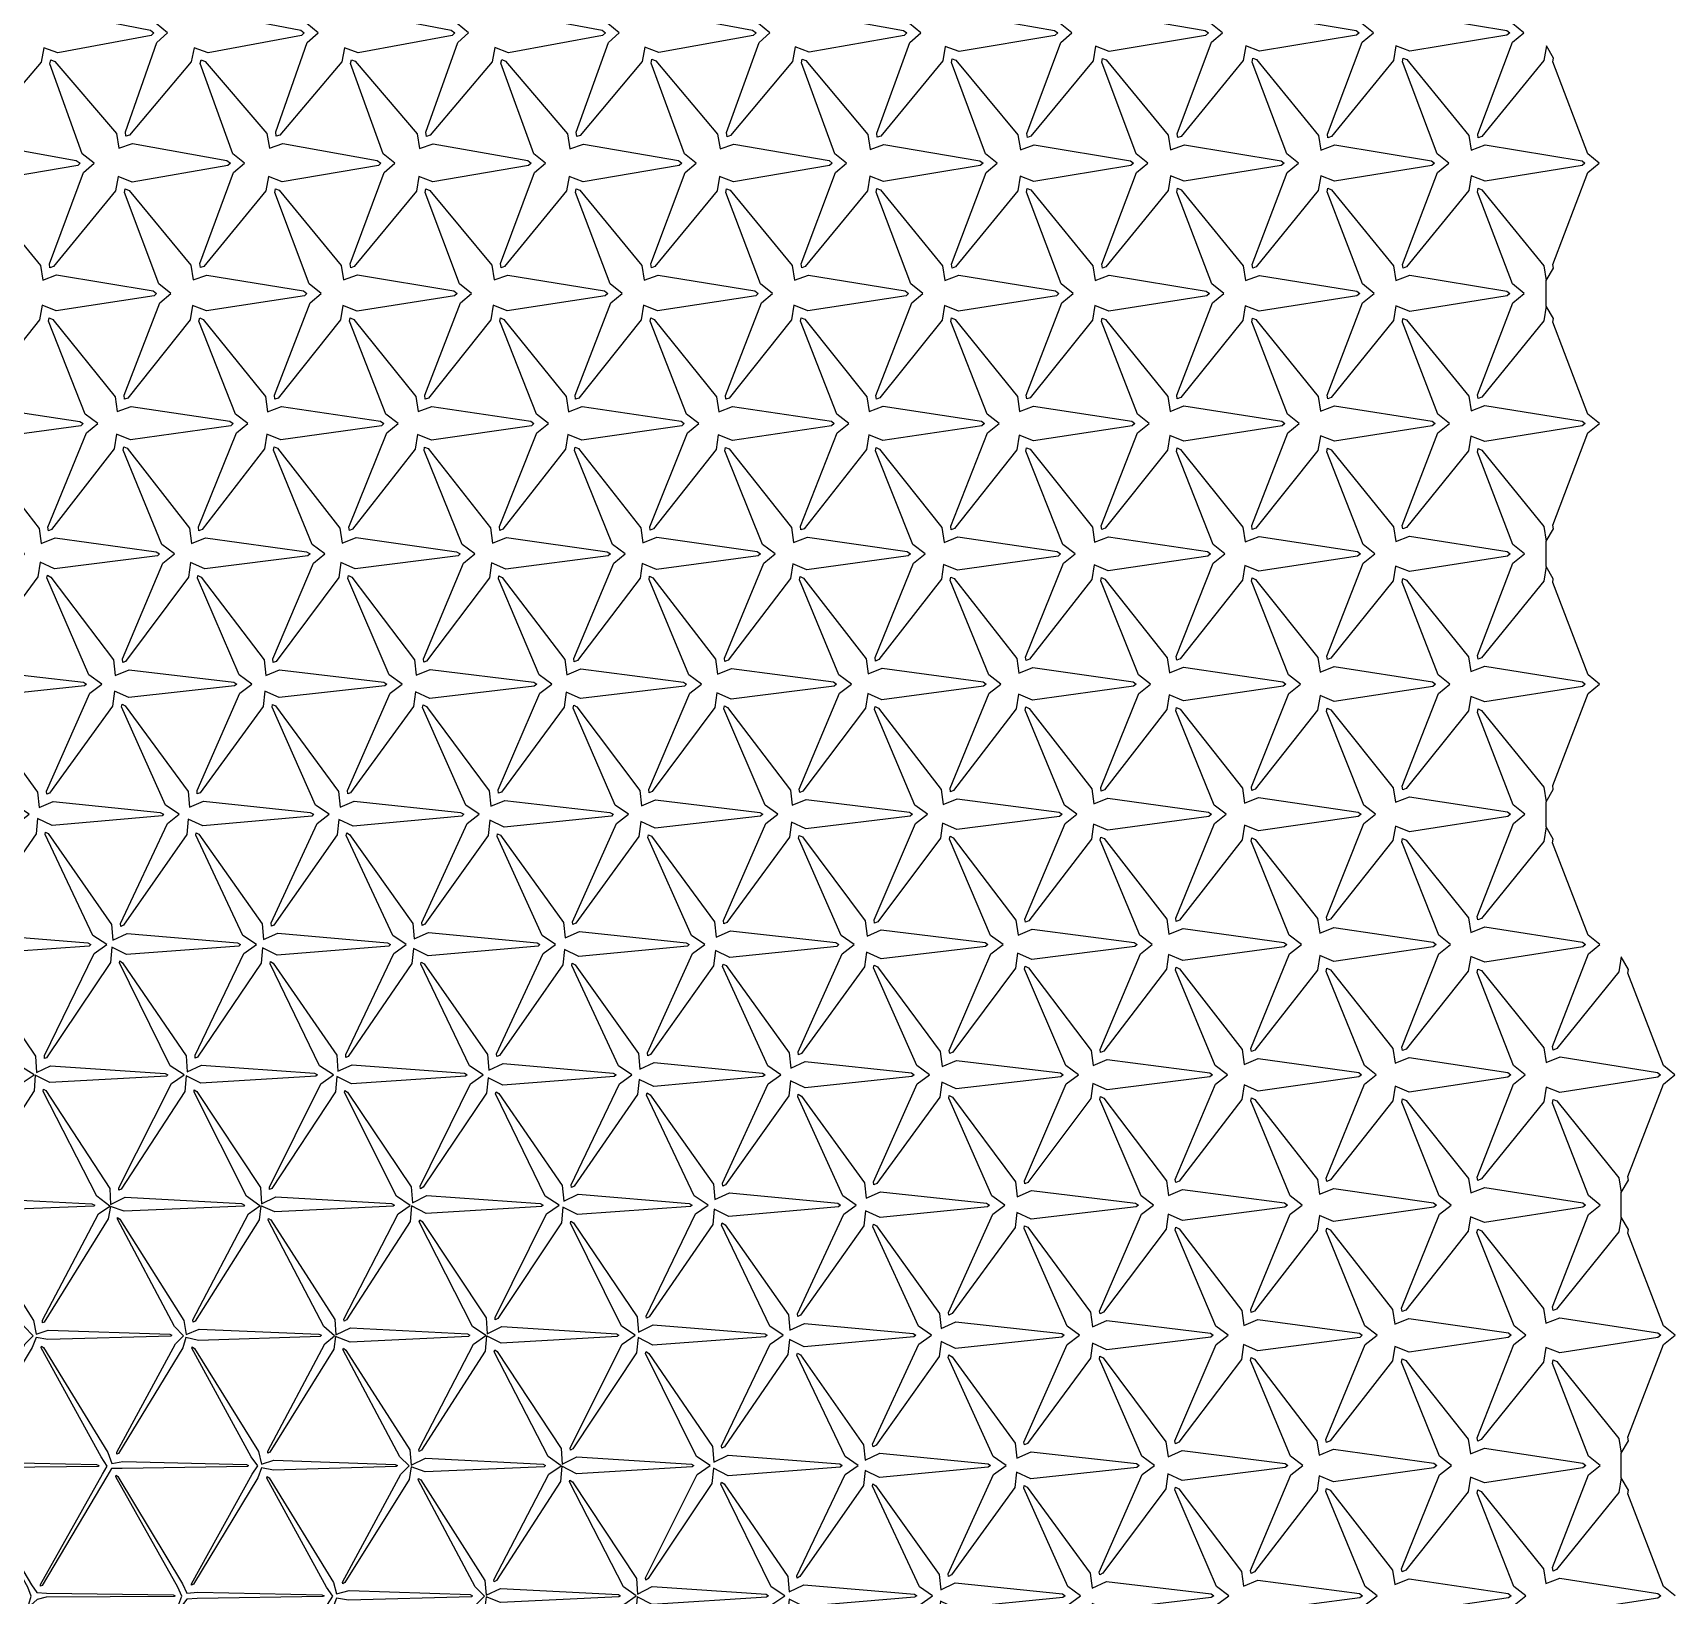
# Model space of a CAD drawing. Extents: x 41 to 151, y 0 to 191.
# Drawn here: x 96 to 150.6, y 52 to 103.9 of the extents above; entities that cross this region are included whole.
import ezdxf

# ---------------------------------------------------------------- set-up
doc = ezdxf.new("R2010")
doc.units = 0
doc.layers.add('DEFAULT', color=18, linetype='CONTINUOUS')

msp = doc.modelspace()

# ---------------------------------------------------------------- linework, layer by layer
at = {"layer": 'DEFAULT'}
for points in [[(96.373, 104.455), (96.827, 104.609), (99.895, 104.013), (100.009, 103.923), (99.918, 103.836), (96.815, 103.256), (96.354, 103.425), (96.262, 102.954), (94.206, 100.53), (94.085, 100.492), (94.064, 100.632), (95.112, 103.608), (95.469, 103.923), (95.092, 104.24), (94.073, 107.195), (94.101, 107.326), (94.234, 107.278), (96.282, 104.932)], [(101.371, 104.451), (101.824, 104.604), (104.901, 104.013), (105.013, 103.923), (104.92, 103.836), (101.814, 103.258), (101.351, 103.43), (101.258, 102.961), (99.201, 100.523), (99.083, 100.489), (99.064, 100.631), (100.113, 103.608), (100.468, 103.923), (100.092, 104.24), (99.073, 107.194), (99.101, 107.327), (99.232, 107.28), (101.281, 104.93)], [(106.369, 104.449), (106.824, 104.604), (109.901, 104.013), (110.017, 103.923), (109.928, 103.837), (106.81, 103.264), (106.349, 103.432), (106.26, 102.958), (104.203, 100.526), (104.083, 100.489), (104.063, 100.629), (105.115, 103.608), (105.473, 103.923), (105.097, 104.239), (104.071, 107.2), (104.098, 107.331), (104.229, 107.284), (106.279, 104.926)], [(111.364, 104.44), (111.817, 104.593), (114.915, 104.011), (115.025, 103.923), (114.93, 103.837), (111.809, 103.266), (111.346, 103.438), (111.256, 102.966), (109.198, 100.518), (109.079, 100.482), (109.059, 100.621), (110.123, 103.608), (110.478, 103.923), (110.097, 104.239), (109.071, 107.2), (109.097, 107.333), (109.227, 107.287), (111.277, 104.922)], [(116.358, 104.429), (116.813, 104.587), (119.922, 104.011), (120.034, 103.923), (119.944, 103.838), (116.802, 103.276), (116.34, 103.449), (116.252, 102.974), (114.192, 100.511), (114.076, 100.477), (114.059, 100.62), (115.125, 103.608), (115.487, 103.923), (115.11, 104.239), (114.065, 107.213), (114.09, 107.346), (114.217, 107.301), (116.27, 104.908)], [(121.351, 104.417), (121.804, 104.573), (124.94, 104.009), (125.049, 103.923), (124.957, 103.84), (121.796, 103.287), (121.335, 103.457), (121.25, 102.977), (119.19, 100.507), (119.072, 100.47), (119.053, 100.608), (120.137, 103.609), (120.498, 103.923), (120.117, 104.239), (119.062, 107.219), (119.087, 107.351), (119.213, 107.306), (121.267, 104.903)], [(126.34, 104.398), (126.796, 104.56), (129.957, 104.007), (130.065, 103.923), (129.975, 103.841), (126.787, 103.301), (126.326, 103.473), (126.243, 102.99), (124.18, 100.494), (124.065, 100.458), (124.048, 100.595), (125.149, 103.609), (125.515, 103.923), (125.134, 104.238), (124.054, 107.236), (124.077, 107.368), (124.2, 107.324), (126.258, 104.885)], [(131.333, 104.386), (131.79, 104.551), (134.969, 104.006), (135.075, 103.923), (134.984, 103.842), (131.782, 103.308), (131.32, 103.482), (131.239, 102.999), (129.174, 100.486), (129.059, 100.447), (129.04, 100.579), (130.166, 103.61), (130.534, 103.923), (130.149, 104.237), (129.048, 107.251), (129.07, 107.38), (129.192, 107.336), (131.252, 104.873)], [(136.324, 104.37), (136.782, 104.538), (139.985, 104.004), (140.088, 103.923), (139.995, 103.843), (136.777, 103.316), (136.316, 103.491), (136.236, 103.004), (134.171, 100.481), (134.055, 100.441), (134.037, 100.571), (135.174, 103.611), (135.546, 103.923), (135.16, 104.237), (134.043, 107.262), (134.063, 107.392), (134.182, 107.35), (136.244, 104.858)], [(141.317, 104.358), (141.777, 104.53), (144.995, 104.003), (145.094, 103.923), (144.998, 103.844), (141.775, 103.319), (141.313, 103.494), (141.234, 103.007), (139.168, 100.477), (139.051, 100.434), (139.032, 100.561), (140.185, 103.611), (140.561, 103.923), (140.175, 104.236), (139.036, 107.277), (139.056, 107.405), (139.173, 107.362), (141.238, 104.846)], [(93.854, 100.092), (94.307, 100.248), (97.434, 99.679), (97.559, 99.593), (97.483, 99.512), (94.282, 98.977), (93.82, 99.152), (93.738, 98.669), (91.674, 96.156), (91.56, 96.12), (91.544, 96.256), (92.658, 99.28), (93.022, 99.593), (92.635, 99.908), (91.554, 102.907), (91.583, 103.027), (91.716, 102.973), (93.769, 100.576)], [(98.851, 100.088), (99.303, 100.241), (102.442, 99.678), (102.556, 99.593), (102.469, 99.511), (99.29, 98.966), (98.824, 99.145), (98.739, 98.669), (96.674, 96.156), (96.557, 96.113), (96.537, 96.241), (97.674, 99.28), (98.026, 99.593), (97.628, 99.908), (96.557, 102.9), (96.585, 103.024), (96.716, 102.973), (98.769, 100.576)], [(103.852, 100.088), (104.305, 100.244), (107.439, 99.679), (107.559, 99.593), (107.48, 99.512), (104.284, 98.975), (103.821, 99.151), (103.738, 98.67), (101.673, 96.154), (101.559, 96.118), (101.543, 96.254), (102.661, 99.28), (103.023, 99.593), (102.636, 99.908), (101.554, 102.908), (101.582, 103.029), (101.714, 102.975), (103.768, 100.574)], [(108.847, 100.08), (109.3, 100.236), (112.449, 99.678), (112.561, 99.593), (112.473, 99.511), (109.288, 98.969), (108.825, 99.145), (108.741, 98.665), (106.677, 96.16), (106.558, 96.116), (106.538, 96.244), (107.671, 99.28), (108.027, 99.593), (107.633, 99.908), (106.555, 102.905), (106.581, 103.031), (106.709, 102.982), (108.764, 100.567)], [(113.843, 100.074), (114.295, 100.229), (117.458, 99.677), (117.57, 99.593), (117.483, 99.512), (114.282, 98.977), (113.82, 99.153), (113.738, 98.671), (111.673, 96.154), (111.558, 96.116), (111.541, 96.251), (112.664, 99.28), (113.029, 99.593), (112.642, 99.907), (111.551, 102.914), (111.578, 103.035), (111.708, 102.983), (113.764, 100.566)], [(118.839, 100.066), (119.293, 100.226), (122.462, 99.676), (122.571, 99.593), (122.482, 99.512), (119.283, 98.977), (118.82, 99.153), (118.738, 98.67), (116.673, 96.154), (116.556, 96.112), (116.537, 96.241), (117.674, 99.28), (118.04, 99.593), (117.651, 99.907), (116.547, 102.922), (116.573, 103.045), (116.701, 102.994), (118.758, 100.555)], [(123.83, 100.052), (124.285, 100.213), (127.478, 99.675), (127.584, 99.593), (127.492, 99.513), (124.278, 98.985), (123.817, 99.159), (123.737, 98.672), (121.672, 96.152), (121.556, 96.112), (121.537, 96.242), (122.673, 99.28), (123.041, 99.593), (122.654, 99.907), (121.545, 102.926), (121.569, 103.052), (121.693, 103.005), (123.752, 100.544)], [(128.823, 100.038), (129.28, 100.205), (132.488, 99.674), (132.589, 99.593), (132.494, 99.513), (129.277, 98.985), (128.816, 99.16), (128.736, 98.675), (126.67, 96.15), (126.553, 96.106), (126.533, 96.233), (127.683, 99.281), (128.056, 99.593), (127.669, 99.906), (126.539, 102.941), (126.561, 103.066), (126.682, 103.019), (128.745, 100.529)], [(133.819, 100.031), (134.277, 100.2), (137.495, 99.673), (137.595, 99.593), (137.501, 99.514), (134.274, 98.991), (133.812, 99.167), (133.733, 98.68), (131.666, 96.144), (131.551, 96.103), (131.532, 96.232), (132.684, 99.281), (133.062, 99.593), (132.679, 99.906), (131.535, 102.95), (131.556, 103.073), (131.677, 103.027), (133.741, 100.522)], [(138.814, 100.024), (139.275, 100.197), (142.499, 99.673), (142.597, 99.593), (142.501, 99.514), (139.274, 98.991), (138.811, 99.169), (138.731, 98.683), (136.664, 96.141), (136.548, 96.099), (136.529, 96.225), (137.69, 99.281), (138.069, 99.593), (137.685, 99.905), (136.532, 102.956), (136.552, 103.08), (136.671, 103.036), (138.736, 100.512)], [(143.813, 100.022), (144.274, 100.197), (147.499, 99.673), (147.597, 99.593), (147.5, 99.514), (144.274, 98.991), (143.812, 99.167), (143.733, 98.68), (141.666, 96.144), (141.549, 96.1), (141.529, 96.225), (142.69, 99.281), (143.072, 99.593), (142.688, 99.905), (141.53, 102.959), (141.551, 103.084), (141.669, 103.039), (143.734, 100.509)], [(96.32, 95.704), (96.78, 95.875), (99.988, 95.344), (100.103, 95.263), (100.023, 95.186), (96.762, 94.679), (96.293, 94.869), (96.214, 94.386), (94.141, 91.778), (94.034, 91.743), (94.02, 91.874), (95.212, 94.952), (95.579, 95.263), (95.179, 95.576), (94.034, 98.62), (94.056, 98.743), (94.177, 98.696), (96.241, 96.192)], [(101.324, 95.71), (101.779, 95.873), (104.99, 95.344), (105.103, 95.263), (105.022, 95.185), (101.763, 94.678), (101.296, 94.865), (101.217, 94.381), (99.145, 91.784), (99.035, 91.746), (99.02, 91.875), (100.211, 94.952), (100.578, 95.263), (100.179, 95.576), (99.035, 98.62), (99.06, 98.737), (99.186, 98.685), (101.247, 96.204)], [(106.323, 95.708), (106.782, 95.879), (109.984, 95.344), (110.097, 95.263), (110.014, 95.185), (106.767, 94.672), (106.297, 94.863), (106.215, 94.384), (104.143, 91.781), (104.035, 91.745), (104.021, 91.876), (105.21, 94.952), (105.579, 95.263), (105.181, 95.576), (104.034, 98.621), (104.057, 98.743), (104.179, 98.694), (106.242, 96.195)], [(111.323, 95.708), (111.779, 95.873), (114.991, 95.344), (115.104, 95.263), (115.023, 95.186), (111.763, 94.678), (111.294, 94.867), (111.215, 94.384), (109.142, 91.781), (109.036, 91.748), (109.024, 91.883), (110.203, 94.952), (110.571, 95.263), (110.174, 95.576), (109.037, 98.615), (109.06, 98.737), (109.183, 98.688), (111.245, 96.2)], [(116.32, 95.703), (116.779, 95.874), (119.99, 95.344), (120.105, 95.263), (120.025, 95.186), (116.762, 94.68), (116.294, 94.867), (116.216, 94.382), (114.144, 91.782), (114.035, 91.745), (114.02, 91.875), (115.211, 94.952), (115.58, 95.263), (115.181, 95.576), (114.034, 98.622), (114.056, 98.744), (114.177, 98.696), (116.241, 96.192)], [(121.319, 95.702), (121.778, 95.872), (124.993, 95.343), (125.107, 95.263), (125.027, 95.186), (121.761, 94.681), (121.295, 94.867), (121.217, 94.38), (119.145, 91.784), (119.035, 91.746), (119.019, 91.873), (120.213, 94.952), (120.58, 95.263), (120.18, 95.576), (119.034, 98.621), (119.056, 98.744), (119.178, 98.696), (121.241, 96.192)], [(126.316, 95.696), (126.776, 95.869), (129.995, 95.343), (130.105, 95.263), (130.02, 95.185), (126.764, 94.676), (126.299, 94.86), (126.22, 94.374), (124.15, 91.791), (124.036, 91.748), (124.019, 91.871), (125.214, 94.952), (125.583, 95.263), (125.183, 95.575), (124.033, 98.624), (124.053, 98.749), (124.172, 98.704), (126.237, 96.184)], [(131.314, 95.692), (131.773, 95.864), (135.002, 95.342), (135.109, 95.263), (135.021, 95.185), (131.763, 94.677), (131.299, 94.858), (131.222, 94.37), (129.152, 91.794), (129.039, 91.753), (129.021, 91.878), (130.208, 94.952), (130.58, 95.263), (130.185, 95.575), (129.032, 98.626), (129.052, 98.75), (129.171, 98.705), (131.236, 96.183)], [(136.311, 95.687), (136.771, 95.861), (140.006, 95.342), (140.108, 95.263), (140.016, 95.185), (136.766, 94.673), (136.303, 94.852), (136.225, 94.364), (134.156, 91.8), (134.04, 91.755), (134.021, 91.876), (135.209, 94.952), (135.585, 95.263), (135.192, 95.575), (134.029, 98.633), (134.049, 98.756), (134.167, 98.711), (136.233, 96.177)], [(141.312, 95.689), (141.773, 95.864), (145.002, 95.342), (145.102, 95.263), (145.006, 95.184), (141.771, 94.665), (141.308, 94.844), (141.228, 94.358), (139.161, 91.806), (139.043, 91.76), (139.023, 91.881), (140.204, 94.952), (140.584, 95.263), (140.195, 95.575), (139.027, 98.636), (139.048, 98.757), (139.167, 98.71), (141.233, 96.177)], [(93.793, 91.327), (94.251, 91.499), (97.546, 91.008), (97.661, 90.933), (97.589, 90.861), (94.23, 90.4), (93.762, 90.593), (93.693, 90.096), (91.613, 87.409), (91.51, 87.372), (91.498, 87.496), (92.761, 90.624), (93.136, 90.933), (92.727, 91.243), (91.513, 94.337), (91.535, 94.45), (91.654, 94.399), (93.723, 91.828)], [(98.795, 91.331), (99.255, 91.505), (102.539, 91.009), (102.651, 90.933), (102.575, 90.86), (99.236, 90.39), (98.766, 90.586), (98.694, 90.095), (96.614, 87.41), (96.507, 87.368), (96.492, 87.485), (97.772, 90.624), (98.146, 90.933), (97.733, 91.243), (96.51, 94.342), (96.534, 94.453), (96.654, 94.399), (98.724, 91.828)], [(103.795, 91.329), (104.253, 91.502), (107.543, 91.009), (107.654, 90.933), (107.578, 90.861), (104.235, 90.392), (103.765, 90.587), (103.694, 90.095), (101.614, 87.41), (101.511, 87.373), (101.498, 87.497), (102.76, 90.624), (103.135, 90.933), (102.726, 91.243), (101.513, 94.336), (101.536, 94.449), (101.655, 94.398), (103.724, 91.83)], [(108.797, 91.333), (109.252, 91.501), (112.543, 91.009), (112.648, 90.933), (112.564, 90.859), (109.242, 90.381), (108.773, 90.574), (108.7, 90.084), (106.622, 87.421), (106.513, 87.378), (106.497, 87.494), (107.763, 90.624), (108.139, 90.933), (107.73, 91.243), (106.512, 94.339), (106.536, 94.448), (106.659, 94.392), (108.727, 91.836)], [(113.795, 91.33), (114.253, 91.503), (117.541, 91.009), (117.647, 90.933), (117.565, 90.859), (114.241, 90.382), (113.773, 90.575), (113.699, 90.084), (111.621, 87.421), (111.516, 87.383), (111.503, 87.507), (112.75, 90.623), (113.132, 90.933), (112.73, 91.243), (111.512, 94.34), (111.534, 94.452), (111.654, 94.399), (113.724, 91.829)], [(118.795, 91.33), (119.255, 91.505), (122.539, 91.009), (122.638, 90.933), (122.549, 90.858), (119.25, 90.369), (118.781, 90.561), (118.705, 90.073), (116.629, 87.431), (116.519, 87.388), (116.502, 87.506), (117.751, 90.624), (118.131, 90.933), (117.728, 91.243), (116.512, 94.338), (116.534, 94.451), (116.653, 94.4), (118.723, 91.827)], [(123.797, 91.333), (124.259, 91.511), (127.531, 91.01), (127.633, 90.933), (127.545, 90.858), (124.251, 90.366), (123.784, 90.555), (123.708, 90.068), (121.633, 87.437), (121.524, 87.397), (121.509, 87.521), (122.735, 90.623), (123.12, 90.933), (122.726, 91.243), (121.514, 94.335), (121.535, 94.451), (121.652, 94.402), (123.722, 91.826)], [(128.8, 91.338), (129.261, 91.515), (132.527, 91.01), (132.627, 90.933), (132.536, 90.857), (129.256, 90.359), (128.788, 90.548), (128.711, 90.062), (126.637, 87.442), (126.527, 87.401), (126.511, 87.524), (127.732, 90.623), (128.114, 90.933), (127.718, 91.244), (126.517, 94.328), (126.538, 94.445), (126.656, 94.396), (128.725, 91.831)], [(133.801, 91.341), (134.264, 91.52), (137.519, 91.011), (137.62, 90.933), (137.528, 90.856), (134.26, 90.352), (133.793, 90.539), (133.715, 90.054), (131.643, 87.451), (131.531, 87.409), (131.514, 87.532), (132.724, 90.622), (133.107, 90.933), (132.715, 91.244), (131.519, 94.325), (131.539, 94.444), (131.655, 94.397), (133.724, 91.83)], [(138.805, 91.347), (139.268, 91.526), (142.512, 91.011), (142.611, 90.933), (142.517, 90.855), (139.265, 90.344), (138.799, 90.529), (138.72, 90.044), (136.65, 87.461), (136.536, 87.417), (136.518, 87.54), (137.716, 90.622), (138.098, 90.933), (137.708, 91.244), (136.522, 94.318), (136.542, 94.439), (136.658, 94.393), (138.727, 91.835)], [(143.81, 91.355), (144.272, 91.532), (147.504, 91.012), (147.602, 90.933), (147.506, 90.854), (144.271, 90.335), (143.807, 90.514), (143.728, 90.029), (141.66, 87.475), (141.543, 87.429), (141.522, 87.55), (142.706, 90.622), (143.088, 90.933), (142.701, 91.245), (141.525, 94.311), (141.546, 94.432), (141.664, 94.385), (143.731, 91.843)], [(96.263, 86.944), (96.728, 87.132), (100.092, 86.674), (100.204, 86.603), (100.134, 86.535), (96.706, 86.106), (96.227, 86.324), (96.157, 85.835), (94.066, 83.011), (93.973, 82.979), (93.966, 83.098), (95.331, 86.297), (95.707, 86.603), (95.278, 86.911), (93.99, 90.056), (94.007, 90.169), (94.116, 90.122), (96.195, 87.444)], [(101.266, 86.95), (101.728, 87.133), (105.092, 86.674), (105.204, 86.603), (105.135, 86.535), (101.706, 86.107), (101.229, 86.32), (101.161, 85.828), (99.07, 83.018), (98.979, 82.989), (98.973, 83.113), (100.315, 86.296), (100.697, 86.603), (100.276, 86.911), (98.991, 90.054), (99.011, 90.163), (99.124, 90.111), (101.201, 87.455)], [(106.269, 86.955), (106.734, 87.143), (110.079, 86.675), (110.196, 86.603), (110.132, 86.535), (106.708, 86.104), (106.233, 86.314), (106.165, 85.819), (104.076, 83.026), (103.981, 82.992), (103.973, 83.112), (105.316, 86.296), (105.698, 86.603), (105.276, 86.911), (103.991, 90.054), (104.01, 90.164), (104.122, 90.114), (106.2, 87.453)], [(111.273, 86.961), (111.734, 87.143), (115.08, 86.675), (115.192, 86.603), (115.122, 86.534), (111.713, 86.096), (111.239, 86.303), (111.17, 85.81), (109.083, 83.036), (108.985, 82.998), (108.974, 83.115), (110.313, 86.296), (110.688, 86.603), (110.263, 86.912), (108.997, 90.042), (109.016, 90.153), (109.13, 90.103), (111.206, 87.464)], [(116.276, 86.967), (116.741, 87.153), (120.067, 86.676), (120.179, 86.603), (120.107, 86.533), (116.72, 86.085), (116.249, 86.285), (116.181, 85.789), (114.097, 83.056), (113.993, 83.012), (113.978, 83.125), (115.304, 86.296), (115.683, 86.603), (115.264, 86.912), (113.996, 90.043), (114.016, 90.153), (114.13, 90.103), (116.205, 87.464)], [(121.283, 86.979), (121.744, 87.159), (125.059, 86.677), (125.168, 86.603), (125.092, 86.532), (121.728, 86.073), (121.257, 86.271), (121.186, 85.779), (119.104, 83.066), (118.999, 83.023), (118.985, 83.138), (120.29, 86.295), (120.668, 86.603), (120.252, 86.912), (119.002, 90.031), (119.023, 90.141), (119.139, 90.09), (121.213, 87.477)], [(126.285, 86.983), (126.747, 87.164), (130.053, 86.677), (130.158, 86.603), (130.076, 86.53), (126.736, 86.06), (126.268, 86.253), (126.196, 85.76), (124.117, 83.085), (124.008, 83.039), (123.991, 83.152), (125.275, 86.294), (125.656, 86.603), (125.245, 86.912), (124.005, 90.024), (124.025, 90.137), (124.141, 90.087), (126.214, 87.48)], [(131.291, 86.992), (131.753, 87.172), (135.043, 86.678), (135.143, 86.603), (135.054, 86.528), (131.747, 86.043), (131.279, 86.234), (131.204, 85.745), (129.128, 83.099), (129.016, 83.052), (128.998, 83.166), (130.261, 86.294), (130.644, 86.603), (130.239, 86.913), (129.007, 90.019), (129.029, 90.131), (129.146, 90.08), (131.218, 87.487)], [(136.296, 87.002), (136.759, 87.181), (140.031, 86.68), (140.13, 86.603), (140.037, 86.527), (136.755, 86.03), (136.288, 86.219), (136.211, 85.732), (134.137, 83.112), (134.025, 83.067), (134.007, 83.186), (135.24, 86.293), (135.626, 86.603), (135.23, 86.913), (134.012, 90.009), (134.033, 90.123), (134.151, 90.073), (136.221, 87.494)], [(141.304, 87.016), (141.768, 87.195), (145.013, 86.681), (145.111, 86.603), (145.016, 86.525), (141.766, 86.013), (141.301, 86.195), (141.222, 85.71), (139.152, 83.135), (139.035, 83.085), (139.014, 83.201), (140.225, 86.292), (140.61, 86.603), (140.218, 86.914), (139.017, 89.998), (139.039, 90.114), (139.157, 90.064), (141.226, 87.503)], [(93.722, 82.544), (94.185, 82.736), (97.677, 82.337), (97.778, 82.273), (97.709, 82.212), (94.169, 81.835), (93.689, 82.059), (93.63, 81.556), (91.53, 78.63), (91.449, 78.606), (91.447, 78.728), (92.872, 81.968), (93.275, 82.273), (92.853, 82.578), (91.456, 85.798), (91.474, 85.896), (91.58, 85.843), (93.668, 83.062)], [(98.729, 82.556), (99.189, 82.742), (102.668, 82.337), (102.766, 82.273), (102.692, 82.21), (99.178, 81.822), (98.699, 82.042), (98.638, 81.542), (96.54, 78.644), (96.449, 78.607), (96.441, 78.715), (97.886, 81.969), (98.285, 82.273), (97.855, 82.578), (96.455, 85.801), (96.477, 85.89), (96.59, 85.83), (98.675, 83.076)], [(103.732, 82.56), (104.194, 82.75), (107.658, 82.338), (107.761, 82.273), (107.691, 82.21), (104.178, 81.821), (103.702, 82.036), (103.643, 81.532), (101.547, 78.653), (101.456, 78.619), (101.449, 78.731), (102.869, 81.968), (103.27, 82.273), (102.847, 82.578), (101.459, 85.793), (101.479, 85.887), (101.589, 85.83), (103.675, 83.075)], [(108.736, 82.567), (109.2, 82.76), (112.646, 82.339), (112.742, 82.273), (112.661, 82.208), (109.193, 81.798), (108.711, 82.02), (108.644, 81.529), (106.549, 78.657), (106.457, 78.621), (106.449, 78.732), (107.868, 81.968), (108.264, 82.273), (107.838, 82.578), (106.463, 85.784), (106.482, 85.882), (106.591, 85.828), (108.676, 83.078)], [(113.745, 82.584), (114.213, 82.779), (117.622, 82.341), (117.726, 82.273), (117.653, 82.207), (114.197, 81.791), (113.722, 82.002), (113.658, 81.504), (111.566, 78.682), (111.471, 78.645), (111.462, 78.758), (112.841, 81.967), (113.242, 82.273), (112.827, 82.579), (111.468, 85.773), (111.487, 85.873), (111.597, 85.82), (113.681, 83.086)], [(118.753, 82.597), (119.219, 82.789), (122.609, 82.342), (122.711, 82.273), (122.633, 82.205), (119.207, 81.776), (118.732, 81.984), (118.665, 81.489), (116.576, 78.696), (116.477, 78.655), (116.465, 78.766), (117.833, 81.967), (118.224, 82.273), (117.804, 82.58), (116.478, 85.751), (116.496, 85.857), (116.606, 85.807), (118.687, 83.099)], [(123.763, 82.615), (124.23, 82.807), (127.587, 82.344), (127.686, 82.273), (127.602, 82.202), (124.222, 81.751), (123.747, 81.958), (123.675, 81.47), (121.59, 78.716), (121.487, 78.672), (121.473, 78.784), (122.815, 81.966), (123.206, 82.273), (122.792, 82.58), (121.484, 85.74), (121.503, 85.846), (121.614, 85.795), (123.694, 83.111)], [(128.772, 82.631), (129.239, 82.821), (132.569, 82.346), (132.669, 82.273), (132.584, 82.201), (129.232, 81.736), (128.759, 81.938), (128.686, 81.449), (126.604, 78.736), (126.5, 78.695), (126.487, 78.812), (127.786, 81.965), (128.176, 82.273), (127.771, 82.581), (126.493, 85.719), (126.512, 85.831), (126.623, 85.782), (128.701, 83.124)], [(133.783, 82.649), (134.247, 82.833), (137.553, 82.347), (137.65, 82.273), (137.559, 82.199), (134.244, 81.717), (133.773, 81.913), (133.697, 81.427), (131.619, 78.757), (131.511, 78.713), (131.494, 78.829), (132.768, 81.964), (133.156, 82.273), (132.754, 82.582), (131.501, 85.703), (131.521, 85.814), (131.636, 85.764), (133.71, 83.142)], [(138.795, 82.67), (139.261, 82.855), (142.526, 82.35), (142.626, 82.273), (142.535, 82.196), (139.256, 81.698), (138.787, 81.889), (138.709, 81.405), (136.635, 78.779), (136.523, 78.734), (136.505, 78.851), (137.745, 81.963), (138.134, 82.273), (137.739, 82.583), (136.507, 85.689), (136.529, 85.801), (136.646, 85.75), (138.717, 83.156)], [(143.805, 82.688), (144.269, 82.867), (147.51, 82.351), (147.608, 82.273), (147.512, 82.194), (144.268, 81.679), (143.803, 81.862), (143.723, 81.378), (141.654, 78.806), (141.536, 78.757), (141.515, 78.873), (142.722, 81.962), (143.106, 82.273), (142.714, 82.584), (141.519, 85.664), (141.54, 85.781), (141.658, 85.733), (143.727, 83.174)], [(96.194, 78.165), (96.663, 78.37), (100.221, 78.003), (100.337, 77.943), (100.293, 77.888), (96.626, 77.572), (96.145, 77.806), (96.096, 77.292), (93.986, 74.235), (93.907, 74.203), (93.904, 74.306), (95.468, 77.642), (95.866, 77.943), (95.413, 78.245), (93.929, 81.527), (93.945, 81.615), (94.047, 81.561), (96.143, 78.683)], [(101.202, 78.179), (101.668, 78.379), (105.21, 78.004), (105.322, 77.943), (105.27, 77.886), (101.638, 77.554), (101.157, 77.784), (101.106, 77.273), (98.998, 74.253), (98.913, 74.214), (98.905, 74.309), (100.465, 77.642), (100.855, 77.943), (100.397, 78.246), (98.936, 81.511), (98.953, 81.601), (99.057, 81.547), (101.15, 78.698)], [(106.203, 78.181), (106.67, 78.382), (110.206, 78.004), (110.314, 77.943), (110.257, 77.885), (106.644, 77.544), (106.164, 77.773), (106.11, 77.264), (104.005, 74.262), (103.921, 74.227), (103.915, 74.33), (105.443, 77.641), (105.836, 77.943), (105.386, 78.246), (103.941, 81.501), (103.956, 81.596), (104.058, 81.546), (106.151, 78.699)], [(111.22, 78.209), (111.686, 78.407), (115.175, 78.007), (115.284, 77.943), (115.224, 77.883), (111.661, 77.517), (111.181, 77.743), (111.124, 77.238), (109.022, 74.288), (108.931, 74.245), (108.92, 74.341), (110.431, 77.641), (110.827, 77.943), (110.382, 78.246), (108.943, 81.497), (108.964, 81.583), (109.074, 81.522), (111.164, 78.723)], [(116.227, 78.222), (116.695, 78.42), (120.158, 78.008), (120.258, 77.943), (120.185, 77.879), (116.681, 77.486), (116.203, 77.705), (116.141, 77.205), (114.045, 74.321), (113.948, 74.274), (113.935, 74.371), (115.4, 77.64), (115.792, 77.943), (115.354, 78.248), (113.956, 81.469), (113.973, 81.567), (114.079, 81.515), (116.167, 78.73)], [(121.239, 78.242), (121.706, 78.439), (125.134, 78.01), (125.234, 77.943), (125.158, 77.877), (121.694, 77.465), (121.218, 77.679), (121.153, 77.182), (119.061, 74.343), (118.963, 74.301), (118.951, 74.407), (120.363, 77.638), (120.761, 77.943), (120.338, 78.248), (118.963, 81.454), (118.982, 81.552), (119.09, 81.499), (121.176, 78.746)], [(126.254, 78.269), (126.719, 78.459), (130.109, 78.012), (130.209, 77.943), (130.128, 77.875), (126.709, 77.441), (126.236, 77.648), (126.168, 77.153), (124.08, 74.372), (123.978, 74.326), (123.963, 74.431), (125.338, 77.637), (125.733, 77.943), (125.315, 78.249), (123.973, 81.432), (123.994, 81.53), (124.108, 81.474), (126.189, 78.772)], [(131.266, 78.29), (131.732, 78.479), (135.083, 78.014), (135.179, 77.943), (135.091, 77.871), (131.728, 77.412), (131.256, 77.612), (131.185, 77.121), (129.103, 74.404), (128.994, 74.353), (128.976, 74.458), (130.31, 77.636), (130.703, 77.943), (130.292, 78.25), (128.984, 81.41), (129.005, 81.513), (129.119, 81.458), (131.197, 78.788)], [(136.281, 78.315), (136.746, 78.501), (140.056, 78.017), (140.153, 77.943), (140.061, 77.869), (136.743, 77.388), (136.273, 77.583), (136.198, 77.096), (134.12, 74.428), (134.009, 74.381), (133.991, 74.492), (135.275, 77.634), (135.669, 77.943), (135.268, 78.251), (133.995, 81.386), (134.016, 81.492), (134.133, 81.438), (136.208, 78.808)], [(141.296, 78.342), (141.762, 78.527), (145.024, 78.02), (145.122, 77.943), (145.028, 77.866), (141.76, 77.362), (141.292, 77.551), (141.213, 77.067), (139.14, 74.457), (139.024, 74.407), (139.004, 74.52), (140.247, 77.633), (140.637, 77.943), (140.242, 78.252), (139.006, 81.361), (139.028, 81.471), (139.147, 81.418), (141.218, 78.828)], [(93.644, 73.748), (94.114, 73.964), (97.817, 73.665), (97.912, 73.612), (97.859, 73.563), (94.093, 73.295), (93.607, 73.542), (93.564, 73.023), (91.445, 69.844), (91.378, 69.824), (91.381, 69.93), (93.016, 73.314), (93.429, 73.612), (92.972, 73.912), (91.402, 77.253), (91.411, 77.345), (91.497, 77.303), (93.605, 74.28)], [(98.651, 73.76), (99.126, 73.982), (102.794, 73.667), (102.893, 73.612), (102.84, 73.562), (99.103, 73.279), (98.613, 73.53), (98.566, 73.019), (96.447, 69.848), (96.377, 69.821), (96.377, 69.919), (98.027, 73.315), (98.444, 73.612), (97.987, 73.912), (96.395, 77.268), (96.408, 77.35), (96.499, 77.301), (98.606, 74.283)], [(103.66, 73.776), (104.131, 73.99), (107.783, 73.668), (107.879, 73.612), (107.821, 73.56), (104.112, 73.264), (103.626, 73.508), (103.578, 72.995), (101.463, 69.871), (101.388, 69.84), (101.385, 69.936), (103.009, 73.314), (103.421, 73.612), (102.966, 73.913), (101.404, 77.247), (101.418, 77.332), (101.512, 77.282), (103.616, 74.302)], [(108.672, 73.797), (109.147, 74.015), (112.753, 73.67), (112.85, 73.612), (112.788, 73.558), (109.129, 73.238), (108.641, 73.483), (108.587, 72.978), (106.475, 69.889), (106.397, 69.856), (106.393, 69.954), (107.991, 73.313), (108.405, 73.612), (107.956, 73.913), (106.409, 77.237), (106.424, 77.323), (106.52, 77.271), (108.622, 74.313)], [(113.692, 73.831), (114.167, 74.046), (117.713, 73.673), (117.815, 73.612), (117.753, 73.555), (114.146, 73.21), (113.663, 73.443), (113.608, 72.938), (111.502, 69.928), (111.415, 69.888), (111.407, 69.983), (112.96, 73.312), (113.37, 73.612), (112.927, 73.914), (111.422, 77.21), (111.438, 77.297), (111.538, 77.244), (113.636, 74.341)], [(118.71, 73.863), (119.181, 74.068), (122.685, 73.676), (122.787, 73.612), (122.721, 73.552), (119.163, 73.184), (118.683, 73.41), (118.625, 72.906), (116.523, 69.959), (116.432, 69.917), (116.422, 70.015), (117.927, 73.311), (118.329, 73.612), (117.889, 73.916), (116.439, 77.174), (116.457, 77.265), (116.561, 77.211), (118.653, 74.373)], [(123.727, 73.892), (124.198, 74.096), (127.651, 73.678), (127.746, 73.612), (127.666, 73.548), (124.19, 73.141), (123.709, 73.363), (123.643, 72.871), (121.548, 69.995), (121.45, 69.947), (121.436, 70.044), (122.896, 73.309), (123.296, 73.612), (122.863, 73.917), (121.451, 77.149), (121.469, 77.243), (121.576, 77.189), (123.665, 74.396)], [(128.746, 73.925), (129.218, 74.126), (132.612, 73.682), (132.712, 73.612), (132.632, 73.545), (129.207, 73.114), (128.733, 73.322), (128.666, 72.826), (126.578, 70.038), (126.475, 69.991), (126.46, 70.094), (127.845, 73.307), (128.247, 73.612), (127.831, 73.918), (126.466, 77.117), (126.485, 77.217), (126.593, 77.165), (128.678, 74.421)], [(133.765, 73.957), (134.233, 74.15), (137.582, 73.684), (137.679, 73.612), (137.592, 73.541), (134.228, 73.082), (133.754, 73.286), (133.681, 72.798), (131.598, 70.067), (131.491, 70.018), (131.474, 70.124), (132.814, 73.306), (133.207, 73.612), (132.795, 73.92), (131.482, 77.082), (131.502, 77.187), (131.615, 77.134), (133.694, 74.451)], [(138.783, 73.988), (139.25, 74.177), (142.548, 73.688), (142.645, 73.612), (142.554, 73.538), (139.247, 73.052), (138.776, 73.248), (138.7, 72.762), (136.623, 70.102), (136.51, 70.052), (136.491, 70.161), (137.776, 73.304), (138.168, 73.612), (137.766, 73.921), (136.495, 77.055), (136.516, 77.162), (136.632, 77.109), (138.707, 74.477)], [(143.8, 74.018), (144.266, 74.202), (147.517, 73.69), (147.615, 73.612), (147.521, 73.535), (144.264, 73.026), (143.797, 73.212), (143.718, 72.727), (141.647, 70.137), (141.529, 70.084), (141.507, 70.196), (142.74, 73.303), (143.128, 73.612), (142.734, 73.923), (141.51, 77.023), (141.532, 77.135), (141.651, 77.082), (143.722, 74.504)], [(96.108, 69.355), (96.58, 69.579), (100.385, 69.33), (100.478, 69.282), (100.434, 69.238), (96.555, 69.024), (96.069, 69.273), (96.036, 68.745), (93.909, 65.462), (93.843, 65.432), (93.842, 65.518), (95.602, 68.987), (96.028, 69.282), (95.556, 69.579), (93.863, 73.003), (93.876, 73.076), (93.962, 73.025), (96.077, 69.898)], [(101.121, 69.378), (101.594, 69.601), (105.357, 69.332), (105.451, 69.282), (105.402, 69.236), (101.571, 68.999), (101.085, 69.25), (101.047, 68.724), (98.924, 65.483), (98.85, 65.444), (98.844, 65.522), (100.598, 68.987), (101.023, 69.282), (100.552, 69.579), (98.865, 72.999), (98.881, 73.066), (98.973, 73.009), (101.086, 69.914)], [(106.132, 69.397), (106.605, 69.618), (110.336, 69.333), (110.428, 69.282), (110.374, 69.234), (106.585, 68.977), (106.096, 69.229), (106.054, 68.711), (103.932, 65.496), (103.861, 65.463), (103.858, 65.55), (105.567, 68.986), (105.99, 69.282), (105.525, 69.58), (103.877, 72.974), (103.892, 73.047), (103.983, 72.993), (106.094, 69.93)], [(111.154, 69.435), (111.629, 69.656), (115.288, 69.337), (115.381, 69.282), (115.32, 69.23), (111.613, 68.934), (111.126, 69.178), (111.077, 68.667), (108.962, 65.54), (108.879, 65.495), (108.87, 65.575), (110.541, 68.985), (110.963, 69.282), (110.505, 69.581), (108.886, 72.955), (108.904, 73.026), (109.002, 72.966), (111.108, 69.957)], [(116.174, 69.469), (116.648, 69.686), (120.251, 69.34), (120.338, 69.282), (120.265, 69.226), (116.64, 68.89), (116.154, 69.13), (116.098, 68.627), (113.989, 65.579), (113.903, 65.536), (113.893, 65.624), (115.49, 68.983), (115.907, 69.282), (115.46, 69.583), (113.907, 72.912), (113.924, 72.993), (114.022, 72.938), (116.124, 69.986)], [(121.194, 69.505), (121.669, 69.72), (125.208, 69.344), (125.295, 69.282), (125.215, 69.222), (121.666, 68.85), (121.184, 69.078), (121.124, 68.577), (119.023, 65.628), (118.929, 65.582), (118.917, 65.674), (120.438, 68.981), (120.856, 69.282), (120.425, 69.584), (118.923, 72.878), (118.94, 72.965), (119.04, 72.911), (121.138, 70.014)], [(126.224, 69.557), (126.696, 69.762), (130.155, 69.348), (130.251, 69.282), (130.173, 69.218), (126.687, 68.816), (126.209, 69.034), (126.146, 68.536), (124.051, 65.669), (123.952, 65.622), (123.939, 65.719), (125.391, 68.979), (125.805, 69.282), (125.385, 69.586), (123.942, 72.839), (123.962, 72.925), (124.072, 72.866), (126.162, 70.059)], [(131.243, 69.589), (131.713, 69.79), (135.12, 69.351), (135.214, 69.282), (135.128, 69.214), (131.71, 68.781), (131.234, 68.991), (131.166, 68.498), (129.077, 65.706), (128.973, 65.657), (128.957, 65.758), (130.351, 68.977), (130.753, 69.282), (130.335, 69.588), (128.964, 72.791), (128.983, 72.89), (129.091, 72.838), (131.176, 70.087)], [(136.266, 69.629), (136.735, 69.824), (140.078, 69.355), (140.171, 69.282), (140.079, 69.21), (136.735, 68.742), (136.261, 68.944), (136.187, 68.457), (134.106, 65.747), (133.995, 65.695), (133.976, 65.798), (135.309, 68.975), (135.709, 69.282), (135.302, 69.589), (133.979, 72.759), (134, 72.86), (134.114, 72.805), (136.194, 70.121)], [(141.288, 69.667), (141.756, 69.857), (145.035, 69.359), (145.13, 69.282), (145.035, 69.206), (141.757, 68.707), (141.286, 68.901), (141.206, 68.42), (139.131, 65.784), (139.017, 65.733), (138.997, 65.843), (140.263, 68.973), (140.658, 69.282), (140.262, 69.591), (138.997, 72.72), (139.019, 72.827), (139.136, 72.774), (141.21, 70.152)], [(146.303, 69.693), (146.767, 69.874), (150.014, 69.361), (150.112, 69.282), (150.015, 69.204), (146.766, 68.692), (146.302, 68.873), (146.224, 68.386), (144.155, 65.817), (144.036, 65.767), (144.015, 65.883), (145.222, 68.972), (145.611, 69.282), (145.223, 69.593), (144.015, 72.682), (144.037, 72.797), (144.156, 72.746), (146.225, 70.18)], [(93.571, 64.957), (94.046, 65.195), (97.952, 64.995), (98.046, 64.952), (98.014, 64.914), (94.015, 64.759), (93.577, 64.9), (93.494, 64.494), (91.357, 61.054), (91.304, 61.034), (91.308, 61.118), (93.175, 64.66), (93.539, 64.916), (93.102, 65.247), (91.342, 68.717), (91.346, 68.797), (91.417, 68.76), (93.542, 65.501)], [(98.576, 64.97), (99.059, 65.215), (102.927, 64.997), (103.03, 64.952), (103.003, 64.913), (99.02, 64.75), (98.572, 64.904), (98.498, 64.487), (96.361, 61.06), (96.306, 61.038), (96.309, 61.119), (98.174, 64.66), (98.544, 64.919), (98.115, 65.246), (96.336, 68.73), (96.344, 68.8), (96.42, 68.757), (98.544, 65.505)], [(103.589, 64.992), (104.066, 65.228), (107.912, 64.998), (108.009, 64.952), (107.973, 64.911), (104.035, 64.726), (103.565, 64.923), (103.514, 64.456), (101.382, 61.091), (101.317, 61.057), (101.313, 61.129), (103.163, 64.66), (103.537, 64.922), (103.091, 65.247), (101.347, 68.707), (101.357, 68.778), (101.438, 68.73), (103.558, 65.532)], [(108.611, 65.03), (109.093, 65.27), (112.859, 65.002), (112.953, 64.952), (112.906, 64.906), (109.069, 64.672), (108.579, 64.93), (108.54, 64.408), (106.414, 61.139), (106.337, 61.092), (106.327, 61.156), (108.135, 64.659), (108.538, 64.939), (108.077, 65.248), (106.353, 68.693), (106.367, 68.76), (106.453, 68.707), (108.571, 65.555)], [(113.639, 65.078), (114.117, 65.308), (117.812, 65.005), (117.909, 64.952), (117.858, 64.903), (114.094, 64.634), (113.606, 64.882), (113.563, 64.364), (111.444, 61.183), (111.364, 61.139), (111.356, 61.216), (113.071, 64.656), (113.493, 64.952), (113.027, 65.25), (111.377, 68.645), (111.392, 68.718), (111.484, 68.663), (113.594, 65.6)], [(118.67, 65.133), (119.147, 65.355), (122.752, 65.01), (122.845, 64.952), (122.778, 64.897), (119.134, 64.57), (118.647, 64.811), (118.593, 64.306), (116.482, 61.239), (116.391, 61.186), (116.377, 61.26), (118.026, 64.654), (118.441, 64.952), (117.982, 65.252), (116.397, 68.603), (116.415, 68.677), (116.515, 68.617), (118.618, 65.646)], [(123.698, 65.181), (124.172, 65.395), (127.702, 65.014), (127.8, 64.952), (127.731, 64.893), (124.158, 64.532), (123.677, 64.76), (123.619, 64.256), (121.517, 61.289), (121.424, 61.242), (121.412, 61.332), (122.95, 64.651), (123.364, 64.952), (122.926, 65.254), (121.423, 68.549), (121.441, 68.633), (121.544, 68.576), (123.64, 65.688)], [(128.722, 65.222), (129.195, 65.431), (132.657, 65.018), (132.751, 64.952), (132.672, 64.888), (129.188, 64.485), (128.71, 64.702), (128.647, 64.203), (126.553, 61.341), (126.449, 61.286), (126.432, 61.375), (127.906, 64.649), (128.311, 64.952), (127.879, 65.256), (126.444, 68.503), (126.462, 68.595), (126.568, 68.541), (128.659, 65.723)], [(133.748, 65.267), (134.22, 65.47), (137.607, 65.022), (137.701, 64.952), (137.614, 64.883), (134.216, 64.44), (133.742, 64.647), (133.673, 64.154), (131.586, 61.39), (131.477, 61.334), (131.457, 61.428), (132.851, 64.647), (133.253, 64.952), (132.837, 65.258), (131.463, 68.463), (131.483, 68.559), (131.594, 68.504), (133.678, 65.761)], [(138.774, 65.312), (139.243, 65.505), (142.563, 65.026), (142.661, 64.952), (142.573, 64.879), (139.237, 64.407), (138.765, 64.606), (138.691, 64.119), (136.611, 61.425), (136.5, 61.374), (136.482, 61.481), (137.797, 64.645), (138.194, 64.952), (137.79, 65.26), (136.485, 68.417), (136.506, 68.519), (136.622, 68.464), (138.7, 65.802)], [(143.797, 65.352), (144.263, 65.537), (147.522, 65.03), (147.62, 64.952), (147.525, 64.875), (144.261, 64.369), (143.79, 64.563), (143.71, 64.083), (141.636, 61.46), (141.52, 61.408), (141.499, 61.518), (142.758, 64.643), (143.147, 64.952), (142.748, 65.262), (141.503, 68.377), (141.527, 68.483), (141.647, 68.427), (143.719, 65.838)], [(96.101, 60.657), (96.502, 60.796), (100.539, 60.659), (100.614, 60.622), (100.575, 60.588), (96.484, 60.478), (96.096, 60.543), (95.969, 60.211), (93.825, 56.677), (93.776, 56.656), (93.779, 56.729), (95.737, 60.332), (95.996, 60.606), (95.705, 60.913), (93.794, 64.484), (93.804, 64.54), (93.875, 64.493), (96.009, 61.107)], [(101.082, 60.652), (101.521, 60.825), (105.501, 60.661), (105.581, 60.622), (105.539, 60.585), (101.502, 60.449), (101.08, 60.55), (100.976, 60.199), (98.833, 56.688), (98.78, 56.663), (98.781, 56.734), (100.732, 60.332), (101, 60.604), (100.697, 60.913), (98.798, 64.477), (98.808, 64.532), (98.881, 64.484), (101.014, 61.117)], [(106.059, 60.638), (106.55, 60.872), (110.444, 60.665), (110.524, 60.622), (110.474, 60.581), (106.535, 60.397), (106.056, 60.576), (106, 60.154), (103.863, 56.734), (103.801, 56.699), (103.797, 56.766), (105.698, 60.331), (106.021, 60.603), (105.662, 60.915), (103.814, 64.444), (103.824, 64.506), (103.898, 64.459), (106.027, 61.142)], [(111.093, 60.67), (111.577, 60.914), (115.391, 60.669), (115.475, 60.622), (115.419, 60.577), (111.563, 60.353), (111.071, 60.603), (111.033, 60.09), (108.906, 56.797), (108.833, 56.755), (108.826, 56.825), (110.636, 60.329), (111.055, 60.608), (110.607, 60.917), (108.839, 64.392), (108.852, 64.456), (108.935, 64.404), (111.057, 61.198)], [(116.125, 60.725), (116.611, 60.969), (120.323, 60.674), (120.406, 60.622), (120.338, 60.571), (116.603, 60.288), (116.111, 60.544), (116.062, 60.036), (113.942, 56.85), (113.861, 56.803), (113.85, 56.874), (115.584, 60.326), (116.018, 60.622), (115.558, 60.919), (113.862, 64.345), (113.875, 64.416), (113.962, 64.364), (116.078, 61.238)], [(121.164, 60.792), (121.642, 61.017), (125.263, 60.679), (125.35, 60.622), (125.278, 60.567), (121.634, 60.24), (121.146, 60.482), (121.092, 59.978), (118.981, 56.908), (118.895, 56.863), (118.885, 56.947), (120.508, 60.323), (120.936, 60.622), (120.493, 60.921), (118.892, 64.283), (118.91, 64.356), (119.008, 64.297), (121.113, 61.306)], [(126.194, 60.844), (126.674, 61.067), (130.199, 60.684), (130.285, 60.622), (130.202, 60.56), (126.672, 60.18), (126.188, 60.41), (126.126, 59.914), (124.024, 56.971), (123.927, 56.917), (123.911, 57.002), (125.451, 60.321), (125.87, 60.622), (125.436, 60.924), (123.918, 64.228), (123.935, 64.313), (124.035, 64.259), (126.133, 61.345)], [(131.226, 60.9), (131.703, 61.114), (135.141, 60.689), (135.236, 60.622), (135.155, 60.556), (131.696, 60.142), (131.218, 60.358), (131.153, 59.862), (129.06, 57.022), (128.959, 56.973), (128.944, 57.071), (130.379, 60.318), (130.794, 60.622), (130.377, 60.926), (128.945, 64.171), (128.963, 64.264), (129.068, 64.21), (131.159, 61.394)], [(136.254, 60.948), (136.725, 61.148), (140.098, 60.693), (140.194, 60.622), (140.109, 60.552), (136.719, 60.105), (136.247, 60.309), (136.177, 59.815), (134.092, 57.068), (133.983, 57.015), (133.964, 57.113), (135.335, 60.316), (135.735, 60.622), (135.321, 60.928), (133.97, 64.118), (133.99, 64.217), (134.101, 64.163), (136.184, 61.442)], [(141.277, 60.988), (141.746, 61.181), (145.055, 60.697), (145.145, 60.622), (145.046, 60.547), (141.751, 60.056), (141.279, 60.253), (141.201, 59.77), (139.124, 57.113), (139.007, 57.056), (138.984, 57.156), (140.291, 60.314), (140.686, 60.622), (140.281, 60.93), (138.989, 64.078), (139.01, 64.183), (139.125, 64.129), (141.202, 61.476)], [(146.299, 61.026), (146.762, 61.206), (150.024, 60.699), (150.117, 60.622), (150.018, 60.544), (146.765, 60.034), (146.299, 60.218), (146.221, 59.732), (144.15, 57.151), (144.032, 57.099), (144.01, 57.212), (145.233, 60.312), (145.628, 60.622), (145.241, 60.932), (144.007, 64.04), (144.031, 64.146), (144.153, 64.09), (146.223, 61.516)], [(93.617, 56.36), (93.97, 56.414), (98.103, 56.324), (98.181, 56.292), (98.157, 56.263), (93.942, 56.214), (93.623, 56.186), (93.442, 55.933), (91.291, 52.296), (91.248, 52.277), (91.252, 52.345), (93.294, 56.004), (93.465, 56.275), (93.258, 56.581), (91.269, 60.205), (91.276, 60.258), (91.338, 60.218), (93.479, 56.722)], [(98.611, 56.358), (98.977, 56.425), (103.089, 56.325), (103.159, 56.292), (103.123, 56.261), (98.959, 56.186), (98.609, 56.191), (98.447, 55.923), (96.298, 52.305), (96.247, 52.275), (96.245, 52.33), (98.31, 56.005), (98.461, 56.268), (98.258, 56.581), (96.269, 60.205), (96.277, 60.256), (96.341, 60.214), (98.482, 56.726)], [(103.591, 56.34), (104.004, 56.469), (108.035, 56.329), (108.108, 56.292), (108.066, 56.257), (103.988, 56.14), (103.592, 56.214), (103.47, 55.879), (101.327, 52.348), (101.266, 52.309), (101.26, 52.361), (103.277, 56.004), (103.473, 56.276), (103.245, 56.581), (101.275, 60.192), (101.288, 60.237), (101.361, 60.184), (103.497, 56.756)], [(108.564, 56.306), (109.043, 56.53), (112.958, 56.334), (113.036, 56.292), (112.985, 56.252), (109.029, 56.076), (108.563, 56.246), (108.5, 55.823), (106.364, 52.404), (106.295, 52.359), (106.286, 52.412), (108.223, 56.002), (108.504, 56.277), (108.193, 56.583), (106.299, 60.144), (106.316, 60.189), (106.397, 60.13), (108.526, 56.811)], [(113.589, 56.332), (114.075, 56.581), (117.894, 56.339), (117.972, 56.292), (117.91, 56.246), (114.067, 56.015), (113.572, 56.266), (113.532, 55.762), (111.404, 52.464), (111.33, 52.419), (111.321, 52.485), (113.147, 55.999), (113.551, 56.277), (113.121, 56.586), (111.333, 60.075), (111.346, 60.137), (111.428, 60.085), (113.551, 56.857)], [(118.63, 56.403), (119.11, 56.637), (122.825, 56.344), (122.903, 56.292), (122.83, 56.24), (119.108, 55.951), (118.618, 56.201), (118.57, 55.69), (116.453, 52.536), (116.367, 52.484), (116.354, 52.552), (118.075, 55.996), (118.515, 56.292), (118.06, 56.588), (116.361, 60.017), (116.379, 60.079), (116.473, 60.018), (118.586, 56.925)], [(123.667, 56.468), (124.149, 56.698), (127.749, 56.35), (127.833, 56.292), (127.755, 56.235), (124.145, 55.892), (123.66, 56.129), (123.603, 55.626), (121.496, 52.599), (121.403, 52.546), (121.389, 52.625), (123, 55.993), (123.433, 56.292), (122.995, 56.591), (121.391, 59.954), (121.409, 60.027), (121.508, 59.968), (123.613, 56.975)], [(128.705, 56.534), (129.18, 56.747), (132.686, 56.355), (132.779, 56.292), (132.701, 56.23), (129.173, 55.848), (128.695, 56.068), (128.635, 55.565), (126.537, 52.659), (126.437, 52.605), (126.421, 52.692), (127.929, 55.99), (128.35, 56.292), (127.923, 56.594), (126.424, 59.885), (126.445, 59.966), (126.551, 59.905), (128.646, 57.038)], [(133.734, 56.583), (134.209, 56.792), (137.63, 56.36), (137.721, 56.292), (137.634, 56.224), (134.207, 55.795), (133.729, 56.009), (133.661, 55.517), (131.57, 52.707), (131.463, 52.651), (131.445, 52.742), (132.878, 55.988), (133.286, 56.292), (132.864, 56.596), (131.451, 59.829), (131.47, 59.922), (131.578, 59.866), (133.666, 57.078)], [(138.762, 56.631), (139.236, 56.835), (142.575, 56.365), (142.667, 56.292), (142.572, 56.219), (139.238, 55.746), (138.764, 55.949), (138.688, 55.465), (136.607, 52.759), (136.494, 52.703), (136.473, 52.803), (137.815, 55.985), (138.218, 56.292), (137.811, 56.599), (136.475, 59.778), (136.494, 59.88), (136.605, 59.828), (138.686, 57.116)], [(143.791, 56.683), (144.259, 56.871), (147.53, 56.369), (147.625, 56.292), (147.529, 56.215), (144.26, 55.712), (143.792, 55.9), (143.714, 55.415), (141.641, 52.807), (141.522, 52.752), (141.499, 52.859), (142.757, 55.983), (143.154, 56.292), (142.76, 56.601), (141.498, 59.728), (141.521, 59.833), (141.641, 59.777), (143.713, 57.168)], [(96.123, 52.065), (96.445, 52.044), (100.652, 51.991), (100.718, 51.962), (100.689, 51.935), (96.426, 51.909), (96.127, 51.835), (95.92, 51.644), (93.764, 47.924), (93.723, 47.904), (93.726, 47.963), (95.85, 51.676), (95.935, 51.947), (95.817, 52.249), (93.742, 55.93), (93.744, 55.983), (93.795, 55.952), (95.945, 52.327)], [(101.105, 52.05), (101.471, 52.085), (105.601, 51.994), (105.67, 51.962), (105.636, 51.931), (101.453, 51.867), (101.11, 51.85), (100.936, 51.614), (98.784, 47.954), (98.734, 47.923), (98.731, 47.972), (100.84, 51.676), (100.94, 51.946), (100.805, 52.249), (98.747, 55.919), (98.755, 55.965), (98.814, 55.924), (100.96, 52.356)], [(106.083, 52.023), (106.505, 52.139), (110.534, 51.999), (110.61, 51.962), (110.57, 51.927), (106.486, 51.814), (106.09, 51.877), (105.964, 51.561), (103.818, 48.006), (103.76, 47.968), (103.755, 48.019), (105.79, 51.674), (105.967, 51.946), (105.756, 52.251), (103.77, 55.873), (103.78, 55.922), (103.846, 55.876), (105.986, 52.404)], [(111.062, 51.982), (111.541, 52.197), (115.461, 52.004), (115.531, 51.962), (115.472, 51.921), (111.536, 51.735), (111.058, 51.922), (111.005, 51.483), (108.87, 48.084), (108.796, 48.031), (108.784, 48.078), (110.728, 51.672), (111.003, 51.944), (110.693, 52.253), (108.8, 55.813), (108.813, 55.863), (108.891, 55.809), (111.021, 52.471)], [(116.096, 52.015), (116.585, 52.266), (120.375, 52.01), (120.453, 51.962), (120.388, 51.915), (116.578, 51.668), (116.086, 51.927), (116.043, 51.411), (113.919, 48.156), (113.839, 48.105), (113.827, 48.166), (115.634, 51.668), (116.054, 51.956), (115.624, 52.256), (113.832, 55.747), (113.847, 55.804), (113.933, 55.747), (116.055, 52.534)], [(121.139, 52.089), (121.623, 52.327), (125.299, 52.016), (125.38, 51.962), (125.306, 51.908), (121.62, 51.602), (121.132, 51.848), (121.081, 51.339), (118.967, 48.226), (118.878, 48.172), (118.864, 48.242), (120.555, 51.665), (120.992, 51.962), (120.542, 52.259), (118.869, 55.67), (118.886, 55.738), (118.978, 55.681), (121.09, 52.601)], [(126.18, 52.159), (126.66, 52.385), (130.226, 52.021), (130.313, 51.962), (130.235, 51.903), (126.656, 51.545), (126.173, 51.776), (126.116, 51.272), (124.012, 48.292), (123.915, 48.237), (123.899, 48.316), (125.477, 51.662), (125.906, 51.962), (125.471, 52.262), (123.902, 55.601), (123.92, 55.678), (124.021, 55.619), (126.123, 52.664)], [(131.211, 52.213), (131.689, 52.431), (135.168, 52.026), (135.256, 51.962), (135.17, 51.897), (131.688, 51.494), (131.212, 51.708), (131.149, 51.209), (129.055, 48.355), (128.95, 48.296), (128.93, 48.381), (130.41, 51.659), (130.826, 51.962), (130.402, 52.265), (128.934, 55.535), (128.95, 55.626), (129.052, 55.574), (131.146, 52.709)], [(136.247, 52.275), (136.721, 52.481), (140.105, 52.032), (140.196, 51.962), (140.106, 51.892), (136.721, 51.443), (136.245, 51.651), (136.173, 51.163), (134.087, 48.4), (133.977, 48.344), (133.958, 48.439), (135.349, 51.657), (135.759, 51.962), (135.347, 52.267), (133.959, 55.483), (133.979, 55.576), (134.09, 55.519), (136.176, 52.765)], [(141.28, 52.333), (141.751, 52.528), (145.046, 52.037), (145.146, 51.962), (145.057, 51.887), (141.746, 51.404), (141.276, 51.598), (141.2, 51.111), (139.123, 48.452), (139.007, 48.396), (138.985, 48.498), (140.289, 51.654), (140.688, 51.962), (140.288, 52.27), (138.985, 55.425), (139.008, 55.526), (139.126, 55.468), (141.202, 52.816)], [(146.299, 52.366), (146.764, 52.549), (150.02, 52.04), (150.118, 51.962), (150.023, 51.884), (146.762, 51.377), (146.299, 51.558), (146.222, 51.069), (144.152, 48.493), (144.03, 48.436), (144.006, 48.543), (145.243, 51.652), (145.629, 51.962), (145.233, 52.272), (144.01, 55.371), (144.032, 55.484), (144.151, 55.432), (146.221, 52.853)]]:
    msp.add_lwpolyline(points, close=True, dxfattribs=at)
for points in [[(150.596, 51.962), (150.208, 52.273), (149.021, 55.347), (149.041, 55.469), (148.802, 55.883), (148.802, 56.702), (149.041, 57.115), (149.022, 57.238), (150.207, 60.311), (150.596, 60.622), (150.212, 60.933), (149.02, 64.011), (149.039, 64.133), (148.799, 64.548), (148.804, 65.365), (149.043, 65.778), (149.023, 65.901), (150.204, 68.971), (150.589, 69.282), (150.203, 69.594), (149.024, 72.663), (149.043, 72.786), (148.805, 73.199), (148.727, 72.71), (146.659, 70.154), (146.542, 70.106), (146.521, 70.226), (147.709, 73.301), (148.093, 73.612), (147.705, 73.924), (146.523, 76.995), (146.542, 77.118), (146.303, 77.531), (146.306, 78.359), (146.544, 78.771), (146.525, 78.895), (147.701, 81.961), (148.084, 82.273), (147.699, 82.584), (146.525, 85.649), (146.545, 85.773), (146.307, 86.185), (146.309, 87.025), (146.547, 87.437), (146.527, 87.56), (147.695, 90.621), (148.078, 90.933), (147.694, 91.245), (146.528, 94.304), (146.548, 94.428), (146.31, 94.84), (146.312, 95.69), (146.55, 96.101), (146.529, 96.225), (147.69, 99.281), (148.072, 99.593), (147.689, 99.905), (146.53, 102.96), (146.55, 103.084), (146.313, 103.495), (146.234, 103.008), (144.168, 100.477), (144.05, 100.433), (144.03, 100.558), (145.188, 103.611), (145.568, 103.923), (145.185, 104.236)], [(146.31, 94.84), (146.232, 94.352), (144.165, 91.813), (144.047, 91.767), (144.027, 91.89), (145.195, 94.951), (145.577, 95.263), (145.192, 95.575), (144.029, 98.632), (144.049, 98.756), (144.167, 98.71), (146.233, 96.177), (146.312, 95.69)], [(146.307, 86.185), (146.229, 85.696), (144.162, 83.148), (144.044, 83.101), (144.023, 83.221), (145.204, 86.291), (145.588, 86.603), (145.202, 86.914), (144.024, 89.982), (144.045, 90.102), (144.164, 90.054), (146.231, 87.513), (146.309, 87.025)], [(146.303, 77.531), (146.226, 77.042), (144.158, 74.482), (144.039, 74.433), (144.018, 74.55), (145.216, 77.632), (145.601, 77.943), (145.212, 78.254), (144.02, 81.332), (144.042, 81.449), (144.161, 81.399), (146.228, 78.848), (146.306, 78.359)], [(148.799, 64.548), (148.723, 64.057), (146.654, 61.486), (146.538, 61.44), (146.519, 61.562), (147.713, 64.641), (148.098, 64.952), (147.711, 65.263), (146.52, 68.34), (146.541, 68.459), (146.659, 68.412), (148.727, 65.854), (148.804, 65.365)], [(148.802, 55.883), (148.725, 55.393), (146.656, 52.829), (146.538, 52.781), (146.518, 52.898), (147.716, 55.981), (148.104, 56.292), (147.718, 56.603), (146.517, 59.686), (146.539, 59.803), (146.657, 59.754), (148.726, 57.191), (148.802, 56.702)]]:
    msp.add_lwpolyline(points, dxfattribs=at)

doc.saveas('drawing.dxf')
